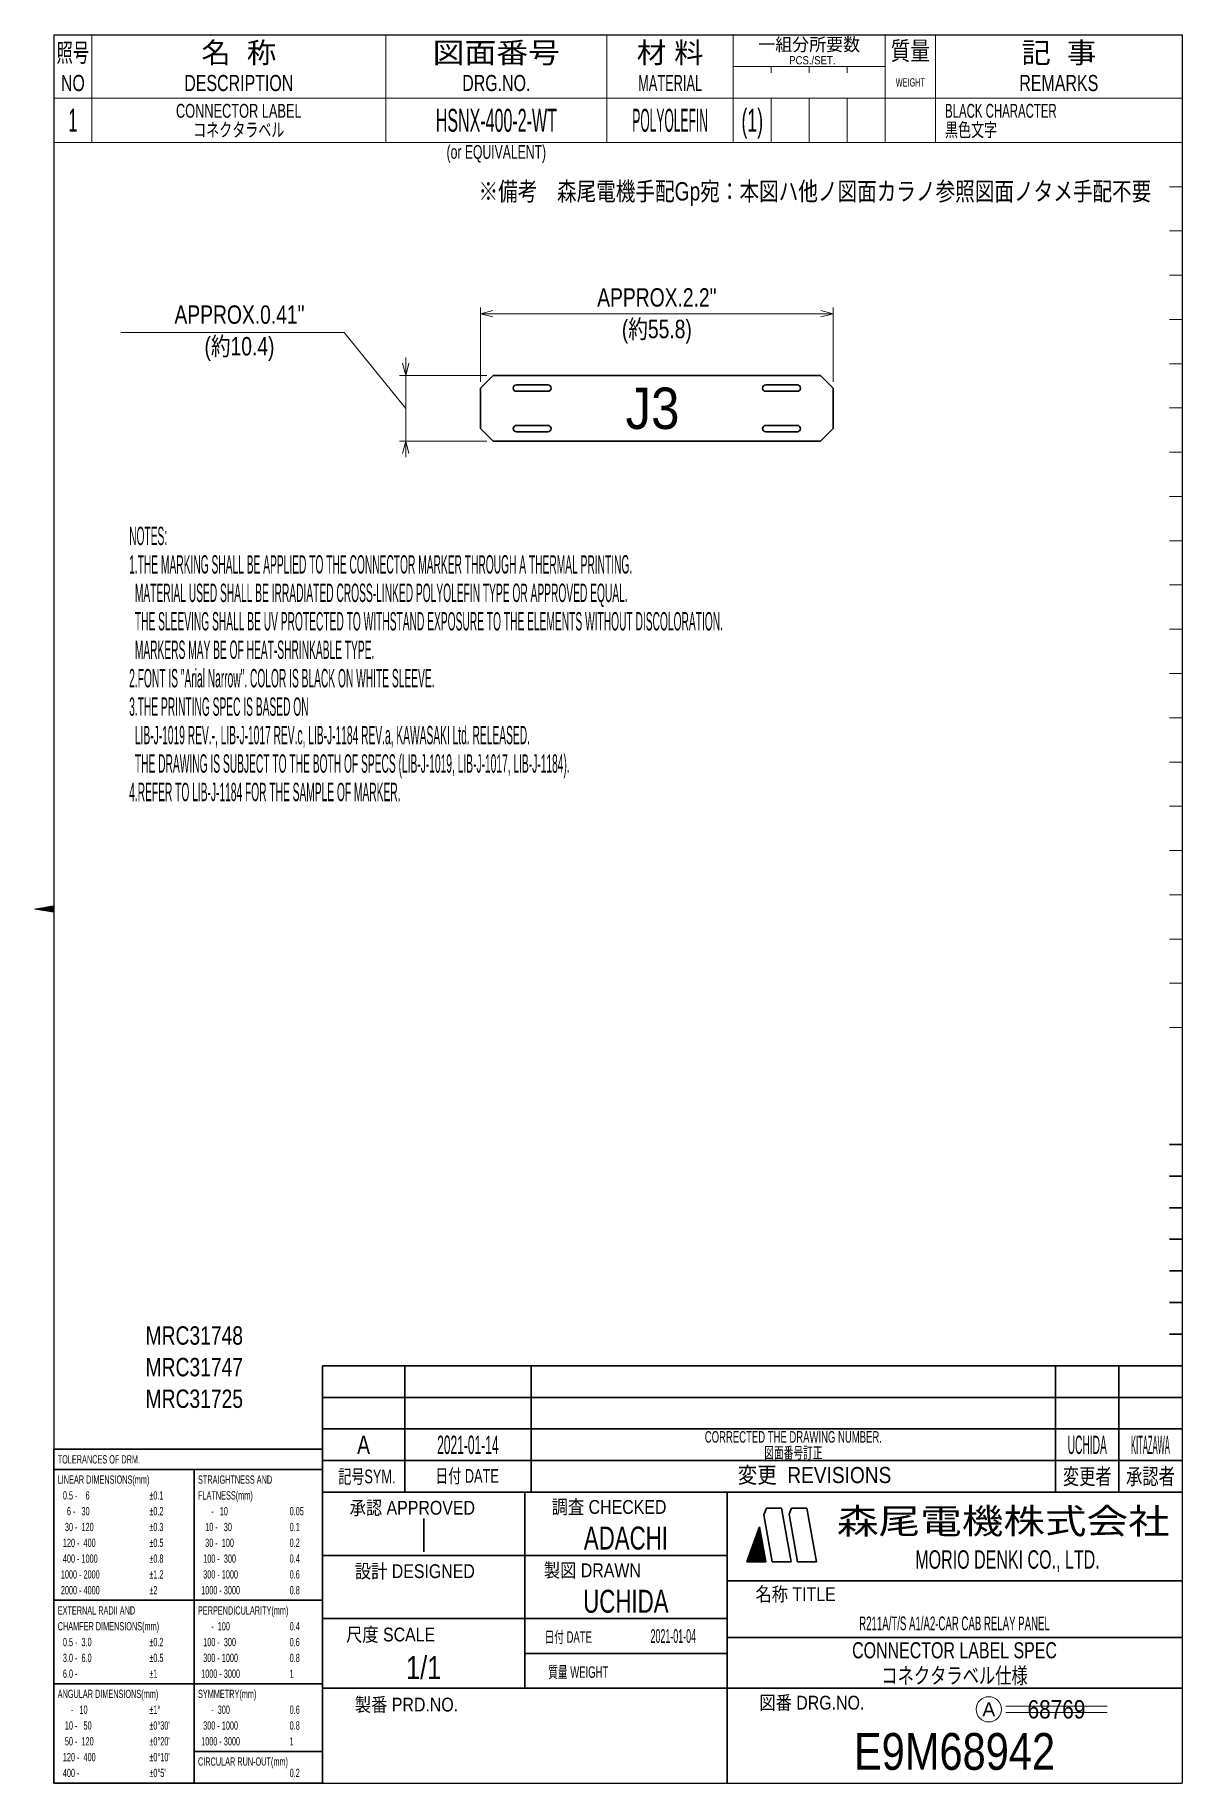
# Model space of a CAD drawing. Header units: millimetres. Extents: x 18 to 199, y 10 to 287.
import ezdxf
from ezdxf.enums import TextEntityAlignment as Align

# ---------------------------------------------------------------- set-up
doc = ezdxf.new("R2010")
doc.units = ezdxf.units.MM
for name, color, linetype in [('GR01_01', 7, 'Continuous'), ('GR1_01', 7, 'Continuous'), ('GR1_02', 7, 'Continuous'), ('図面枠B6M', 7, 'Continuous'), ('図面枠C7M', 7, 'Continuous'), ('図面枠E9M', 7, 'Continuous'), ('図面枠E9M_01', 7, 'Continuous'), ('表題、部品表_01', 7, 'Continuous'), ('表題、部品表_02', 7, 'Continuous'), ('表題、部品表_03', 7, 'Continuous'), ('訂正記号', 7, 'Continuous')]:
    doc.layers.add(name, color=color, linetype=linetype)
doc.styles.add('HG丸ｺﾞｼｯｸM-PRO', font='')
doc.styles.get('HG丸ｺﾞｼｯｸM-PRO').set_extended_font_data('HG丸ｺﾞｼｯｸM-PRO')

# ---------------------------------------------------------------- blocks, each defined once
blk = doc.blocks.new('BLKF024')
at = {"layer": '図面枠E9M', "color": 4, "linetype": 'Continuous', "lineweight": 13}
for p, q in [((17.775844, 148.495693), (17.786182, 148.50603)), ((17.897062, 148.47549), (17.955887, 148.534315)), ((18.018281, 148.455287), (18.125593, 148.562599)), ((18.139499, 148.435083), (18.295299, 148.590883)), ((18.260717, 148.41488), (18.465004, 148.619167)), ((18.381936, 148.394677), (18.63471, 148.647452)), ((18.503154, 148.374474), (18.804416, 148.675736)), ((18.624372, 148.354271), (18.974121, 148.70402)), ((18.745591, 148.334068), (19.143827, 148.732304)), ((18.866809, 148.313865), (19.313532, 148.760589)), ((18.988027, 148.293662), (19.483238, 148.788873)), ((19.109245, 148.273459), (19.652944, 148.817157)), ((19.230464, 148.253256), (19.822649, 148.845442)), ((19.351682, 148.233053), (19.992355, 148.873726)), ((19.4729, 148.21285), (20.162061, 148.90201)), ((19.594119, 148.192647), (20.331766, 148.930294)), ((19.715337, 148.172444), (20.501472, 148.958579)), ((19.836555, 148.152241), (20.671177, 148.986863)), ((19.957774, 148.132038), (20.75, 148.924264)), ((20.078992, 148.111835), (20.75, 148.782843)), ((20.20021, 148.091632), (20.75, 148.641421)), ((20.321429, 148.071429), (20.75, 148.5)), ((20.442647, 148.051226), (20.75, 148.358579)), ((20.563865, 148.031022), (20.75, 148.217157)), ((20.685083, 148.010819), (20.75, 148.075736))]:
    blk.add_line(p, q, dxfattribs=at)
blk = doc.blocks.new('BLKF025')
at = {"layer": '図面枠E9M', "color": 3, "linetype": 'Continuous', "lineweight": 35}
for p, q in [((131.756831, 48.999879), (132.5833, 49.826349)), ((131.83776, 49.22223), (132.562102, 49.946572)), ((131.918689, 49.44458), (132.540903, 50.066794)), ((131.999617, 49.66693), (132.519705, 50.187017)), ((132.080546, 49.88928), (132.498506, 50.30724)), ((132.161475, 50.111631), (132.477307, 50.427463)), ((132.242404, 50.333981), (132.456109, 50.547686)), ((132.323333, 50.556331), (132.43491, 50.667909)), ((132.404262, 50.778681), (132.413712, 50.788131)), ((130.407871, 45.246757), (132.943675, 47.782561)), ((130.461969, 45.442276), (132.922477, 47.902784)), ((130.542898, 45.664626), (132.901278, 48.023006)), ((130.549292, 45.246757), (132.964874, 47.662338)), ((130.623827, 45.886976), (132.88008, 48.143229)), ((130.690714, 45.246757), (132.986072, 47.542115)), ((130.704756, 46.109327), (132.858881, 48.263452)), ((130.785684, 46.331677), (132.837682, 48.383675)), ((130.832135, 45.246757), (133.007271, 47.421892)), ((130.866613, 46.554027), (132.816484, 48.503898)), ((130.947542, 46.776377), (132.795285, 48.624121)), ((130.973556, 45.246757), (133.028469, 47.301669)), ((131.028471, 46.998727), (132.774087, 48.744343)), ((131.1094, 47.221078), (132.752888, 48.864566)), ((131.114978, 45.246757), (133.049668, 47.181447)), ((131.190329, 47.443428), (132.73169, 48.984789)), ((131.256399, 45.246757), (133.070866, 47.061224)), ((131.271258, 47.665778), (132.710491, 49.105012)), ((131.352186, 47.888128), (132.689293, 49.225235)), ((131.433115, 48.110479), (132.668094, 49.345457)), ((131.514044, 48.332829), (132.646896, 49.46568)), ((131.594973, 48.555179), (132.625697, 49.585903)), ((131.675902, 48.777529), (132.604499, 49.706126)), ((131.397821, 45.246757), (133.092065, 46.941001)), ((131.539242, 45.246757), (133.113263, 46.820778)), ((131.680663, 45.246757), (133.134462, 46.700555)), ((131.822085, 45.246757), (133.15566, 46.580332)), ((131.963506, 45.246757), (133.176859, 46.46011)), ((132.104927, 45.246757), (133.198057, 46.339887)), ((132.246349, 45.246757), (133.219256, 46.219664)), ((132.38777, 45.246757), (133.240455, 46.099441)), ((132.529191, 45.246757), (133.261653, 45.979218)), ((132.670613, 45.246757), (133.282852, 45.858995)), ((132.812034, 45.246757), (133.30405, 45.738773)), ((132.953455, 45.246757), (133.325249, 45.61855)), ((133.094877, 45.246757), (133.346447, 45.498327)), ((133.236298, 45.246757), (133.367646, 45.378104)), ((133.37772, 45.246757), (133.388844, 45.257881))]:
    blk.add_line(p, q, dxfattribs=at)
blk = doc.blocks.new('BLKF023')
at = {"layer": '図面枠E9M', "color": 2, "linetype": 'Continuous', "lineweight": 25}
for p, q in [((20.75, 286.75), (20.75, 10.25)), ((20.75, 286.75), (199.25, 286.75)), ((199.25, 286.75), (199.25, 10.25)), ((20.75, 10.25), (199.25, 10.25))]:
    blk.add_line(p, q, dxfattribs=at)
at = {"layer": '図面枠E9M', "color": 4, "linetype": 'Continuous', "lineweight": 13}
for p, q in [((199.25, 269.75), (197.25, 269.75)), ((199.25, 262.75), (197.25, 262.75)), ((199.25, 255.75), (197.25, 255.75)), ((199.25, 248.75), (197.25, 248.75)), ((199.25, 241.75), (197.25, 241.75)), ((199.25, 234.75), (197.25, 234.75)), ((199.25, 227.75), (197.25, 227.75)), ((199.25, 220.75), (197.25, 220.75)), ((199.25, 213.75), (197.25, 213.75)), ((199.25, 206.75), (197.25, 206.75)), ((199.25, 199.75), (197.25, 199.75)), ((199.25, 192.75), (197.25, 192.75)), ((199.25, 185.75), (197.25, 185.75)), ((199.25, 178.75), (197.25, 178.75)), ((199.25, 171.75), (197.25, 171.75)), ((199.25, 164.75), (197.25, 164.75)), ((199.25, 157.75), (197.25, 157.75)), ((199.25, 150.75), (197.25, 150.75)), ((20.75, 149), (17.75, 148.5)), ((17.75, 148.5), (20.75, 148)), ((199.25, 143.75), (197.25, 143.75)), ((199.25, 136.75), (197.25, 136.75)), ((197.25, 129.75), (199.25, 129.75))]:
    blk.add_line(p, q, dxfattribs=at)
at = {"layer": '図面枠E9M', "color": 3, "linetype": 'Continuous', "lineweight": 35}
for p, q in [((199.25, 111.25), (197.25, 111.25)), ((199.25, 106.25), (197.25, 106.25)), ((199.25, 101.25), (197.25, 101.25)), ((199.25, 96.25), (197.25, 96.25)), ((199.25, 91.25), (197.25, 91.25)), ((199.25, 86.25), (197.25, 86.25)), ((199.25, 81.25), (197.25, 81.25)), ((63.25, 76.25), (199.25, 76.25)), ((63.25, 76.25), (63.25, 10.25)), ((76.25, 76.25), (76.25, 56.25)), ((96.25, 56.25), (96.25, 76.25)), ((179.25, 56.25), (179.25, 76.25)), ((189.25, 56.25), (189.25, 76.25)), ((63.25, 71.25), (199.25, 71.25)), ((63.25, 66.25), (199.25, 66.25)), ((63.25, 61.25), (199.25, 61.25)), ((63.25, 56.25), (199.25, 56.25)), ((95.25, 56.25), (95.25, 25.25)), ((127.25, 56.25), (127.25, 10.25)), ((133.09, 52.65), (133.48, 53.75)), ((134.39, 45.25), (133.09, 52.65)), ((133.48, 53.75), (135.89, 53.75)), ((137.39, 45.25), (135.89, 53.75)), ((137.43, 53.75), (137.07, 52.76)), ((138.39, 45.25), (137.07, 52.76)), ((137.43, 53.75), (139.89, 53.75)), ((141.39, 45.25), (139.89, 53.75)), ((79.27, 52.11), (79.27, 46.8)), ((130.39, 45.25), (132.41, 50.8)), ((133.39, 45.25), (132.41, 50.8)), ((63.25, 46.25), (127.25, 46.25)), ((130.39, 45.25), (133.39, 45.25)), ((134.39, 45.25), (137.39, 45.25)), ((138.39, 45.25), (141.39, 45.25)), ((127.25, 42.25), (199.25, 42.25)), ((63.25, 36.25), (127.25, 36.25)), ((127.25, 33.25), (199.25, 33.25)), ((95.25, 30.75), (127.25, 30.75)), ((63.25, 25.25), (199.25, 25.25))]:
    blk.add_line(p, q, dxfattribs=at)
at = {"layer": '図面枠E9M', "color": 4, "linetype": 'Continuous', "lineweight": 13}
blk.add_blockref('BLKF024', (0, 0), dxfattribs=at)
at = {"layer": '図面枠E9M', "color": 3, "linetype": 'Continuous', "lineweight": 35}
blk.add_blockref('BLKF025', (0, 0), dxfattribs=at)
at = {"layer": '図面枠E9M', "color": 4, "linetype": 'Continuous', "lineweight": 13, "style": 'HG丸ｺﾞｼｯｸM-PRO'}
for s, height, width, p in [('記号SYM.', 2.182, 0.69227, (70.28, 58.74)), ('日付 DATE', 2.182, 0.692507, (86.12, 58.83)), ('変更  REVISIONS', 2.5455, 0.887352, (141.1, 58.97)), ('変更者', 2.545, 0.741121, (184.25, 58.75)), ('承認者', 2.545, 0.741121, (194.25, 58.75)), ('調査 CHECKED', 2.182, 0.863174, (108.59, 53.92)), ('承認 APPROVED', 2.1818, 0.863151, (77.46, 53.79)), ('設計 DESIGNED', 2.1818, 0.862613, (77.86, 43.76)), ('製図 DRAWN', 2.182, 0.863099, (105.95, 43.9)), ('名称 TITLE', 2.182, 0.862489, (138.11, 40.12)), ('尺度 SCALE', 2.182, 0.862581, (74.03, 33.74)), ('日付 DATE', 1.818, 0.618255, (102.13, 33.34)), ('質量 WEIGHT', 1.818, 0.618812, (103.71, 27.8)), ('製番 PRD.NO.', 2.182, 0.863299, (76.54, 22.66)), ('図番 DRG.NO.', 2.182, 0.863083, (140.68, 22.96))]:
    blk.add_text(s, height=height, dxfattribs=dict(at, width=width)).set_placement(p, align=Align.MIDDLE_CENTER)
at = {"layer": '図面枠E9M', "color": 2, "linetype": 'Continuous', "lineweight": 25, "style": 'HG丸ｺﾞｼｯｸM-PRO', "width": 1.206081}
blk.add_text('森尾電機株式会社', height=4, dxfattribs=at).set_placement((170.97, 51.68), align=Align.MIDDLE_CENTER)
at = {"layer": '図面枠E9M', "color": 3, "linetype": 'Continuous', "lineweight": 35, "style": 'HG丸ｺﾞｼｯｸM-PRO', "width": 0.652197}
blk.add_text('MORIO DENKI CO., LTD.', height=2.9091, dxfattribs=at).set_placement((171.63, 45.61), align=Align.MIDDLE_CENTER)
blk = doc.blocks.new('BLKF026')
at = {"layer": '図面枠E9M', "color": 3, "linetype": 'Continuous', "lineweight": 35, "style": 'HG丸ｺﾞｼｯｸM-PRO'}
for s, height, width, p in [('A', 2.91, 0.782973, (69.75, 63.75)), ('2021-01-14', 2.909, 0.488281, (86.25, 63.75)), ('CORRECTED THE DRAWING NUMBER.', 1.8182, 0.619244, (137.75, 65)), ('UCHIDA', 2.909, 0.415827, (184.25, 63.75)), ('KITAZAWA', 2.909, 0.308644, (194.25, 63.75)), ('ADACHI', 3.636, 0.72416, (111.25, 49)), ('UCHIDA', 3.636, 0.724809, (111.25, 39)), ('R211A/T/S A1/A2-CAR CAB RELAY PANEL', 2.1818, 0.522381, (163.25, 35.5)), ('2021-01-04', 2.182, 0.482412, (118.75, 33.5)), ('1/1', 3.636, 0.828847, (79.25, 28.5)), ('CONNECTOR LABEL SPEC', 2.5455, 0.741724, (163.25, 31.25)), ('E9M68942', 5.818, 0.845879, (163.25, 15.25))]:
    blk.add_text(s, height=height, dxfattribs=dict(at, width=width)).set_placement(p, align=Align.MIDDLE_CENTER)
blk = doc.blocks.new('BLKF028')
at = {"layer": '表題、部品表_01', "color": 4, "linetype": 'Continuous', "lineweight": 13}
for p, q in [((20.75, 286.75), (20.75, 276.75)), ((20.75, 286.75), (199.25, 286.75)), ((26.75, 286.75), (26.75, 276.75)), ((73.25, 286.75), (73.25, 276.75)), ((108.25, 286.75), (108.25, 276.75)), ((128.25, 286.75), (128.25, 276.75)), ((152.25, 286.75), (152.25, 276.75)), ((160.25, 286.75), (160.25, 276.75)), ((199.25, 286.75), (199.25, 276.75)), ((128.25, 281.75), (152.25, 281.75)), ((134.25, 280.75), (134.25, 281.75)), ((140.25, 281.75), (140.25, 280.75)), ((146.25, 281.75), (146.25, 280.75)), ((20.75, 276.75), (199.25, 276.75))]:
    blk.add_line(p, q, dxfattribs=at)
at = {"layer": '表題、部品表_01', "color": 3, "linetype": 'Continuous', "lineweight": 35, "style": 'HG丸ｺﾞｼｯｸM-PRO'}
for s, height, width, p in [('照号', 2.909, 0.651535, (23.75, 283.95)), ('名  称', 3.273, 1.042426, (50, 283.95)), ('図面番号', 3.273, 1.127518, (90.75, 283.95)), ('材 料', 3.273, 1.042439, (118.25, 283.95)), ('一組分所要数', 2.036, 0.966638, (140.25, 285.25)), ('質量', 2.909, 0.781842, (156.25, 284.25)), ('記  事', 3.273, 1.042426, (179.75, 283.95)), ('PCS./SET.', 1.309, 0.862935, (140.75, 282.75)), ('NO', 2.545, 0.740841, (23.75, 279.15)), ('DESCRIPTION', 2.5455, 0.741365, (50, 279.15)), ('DRG.NO.', 2.545, 0.741189, (90.75, 279.15)), ('MATERIAL', 2.545, 0.594756, (118.25, 279.15)), ('WEIGHT', 1.309, 0.635507, (156.25, 279.25)), ('REMARKS', 2.545, 0.742803, (179.75, 279.15))]:
    blk.add_text(s, height=height, dxfattribs=dict(at, width=width)).set_placement(p, align=Align.MIDDLE_CENTER)
blk = doc.blocks.new('BLKF027')
at = {"layer": '表題、部品表_01', "color": 3, "linetype": 'Continuous', "lineweight": 13}
blk.add_blockref('BLKF028', (0, 0), dxfattribs=at)
blk = doc.blocks.new('BLKF029')
at = {"layer": '図面枠E9M', "color": 3, "linetype": 'Continuous', "lineweight": 35}
for p, q in [((20.75, 63.05), (63.25, 63.05)), ((20.75, 63.05), (20.75, 10.25)), ((63.25, 10.25), (63.25, 63.05)), ((20.75, 59.85), (63.25, 59.85)), ((42.95, 10.25), (42.95, 59.85)), ((20.75, 39.15), (42.95, 39.15)), ((42.95, 39.15), (63.25, 39.15)), ((20.75, 25.95), (42.95, 25.95)), ((42.95, 25.95), (63.25, 25.95)), ((42.95, 15.25), (63.25, 15.25)), ((20.75, 10.25), (63.25, 10.25))]:
    blk.add_line(p, q, dxfattribs=at)
at = {"layer": '図面枠E9M', "color": 4, "linetype": 'Continuous', "lineweight": 13, "style": 'HG丸ｺﾞｼｯｸM-PRO'}
for s, height, width, p in [('TOLERANCES OF DRM.', 1.3091, 0.578171, (21.35, 61.45)), ('LINEAR DIMENSIONS(mm)', 1.3091, 0.578157, (21.35, 58.25)), ('STRAIGHTNESS AND', 1.3091, 0.577537, (43.55, 58.25)), (' 0.5 -    6', 1.3091, 0.576124, (21.85, 55.75)), ('±0.1', 1.309, 0.576447, (35.85, 55.75)), ('FLATNESS(mm)', 1.3091, 0.578373, (43.55, 55.75)), ('   6 -   30', 1.3091, 0.576367, (21.85, 53.25)), ('±0.2', 1.309, 0.576447, (35.85, 53.25)), ('     -   10', 1.3091, 0.576414, (44.05, 53.25)), ('0.05', 1.309, 0.575594, (58.05, 53.25)), ('  30 -  120', 1.3091, 0.576292, (21.85, 50.75)), ('±0.3', 1.309, 0.576447, (35.85, 50.75)), ('  10 -   30', 1.3091, 0.576326, (44.05, 50.75)), ('0.1', 1.309, 0.575388, (58.05, 50.75)), (' 120 -  400', 1.3091, 0.576261, (21.85, 48.25)), ('±0.5', 1.309, 0.576447, (35.85, 48.25)), ('  30 -  100', 1.3091, 0.576292, (44.05, 48.25)), ('0.2', 1.309, 0.575388, (58.05, 48.25)), (' 400 - 1000', 1.3091, 0.576235, (21.85, 45.75)), ('±0.8', 1.309, 0.576447, (35.85, 45.75)), (' 100 -  300', 1.3091, 0.576261, (44.05, 45.75)), ('0.4', 1.309, 0.575388, (58.05, 45.75)), ('1000 - 2000', 1.3091, 0.576211, (21.85, 43.25)), ('±1.2', 1.309, 0.576447, (35.85, 43.25)), (' 300 - 1000', 1.3091, 0.576235, (44.05, 43.25)), ('0.6', 1.309, 0.575388, (58.05, 43.25)), ('2000 - 4000', 1.3091, 0.576211, (21.85, 40.75)), ('±2', 1.309, 0.577311, (35.85, 40.75)), ('1000 - 3000', 1.3091, 0.576211, (44.05, 40.75)), ('0.8', 1.309, 0.575388, (58.05, 40.75)), ('EXTERNAL RADII AND', 1.3091, 0.577966, (21.35, 37.55)), ('PERPENDICULARITY(mm)', 1.3091, 0.577743, (43.55, 37.55)), ('CHAMFER DIMENSIONS(mm)', 1.3091, 0.57813, (21.35, 35.05)), (' 0.5 -  3.0', 1.3091, 0.575865, (21.85, 32.55)), ('±0.2', 1.309, 0.576447, (35.85, 32.55)), (' 100 -  300', 1.3091, 0.576261, (44.05, 32.55)), ('     -  100', 1.3091, 0.576367, (44.05, 35.05)), ('0.4', 1.309, 0.575388, (58.05, 35.05)), ('0.6', 1.309, 0.575388, (58.05, 32.55)), (' 3.0 -  6.0', 1.3091, 0.575865, (21.85, 30.05)), ('±0.5', 1.309, 0.576447, (35.85, 30.05)), (' 300 - 1000', 1.3091, 0.576235, (44.05, 30.05)), ('0.8', 1.309, 0.575388, (58.05, 30.05)), (' 6.0 -', 1.309, 0.576034, (21.85, 27.55)), ('±1', 1.309, 0.577311, (35.85, 27.55)), ('1000 - 3000', 1.3091, 0.576211, (44.05, 27.55)), ('1', 1.31, 0.576062, (58.05, 27.55)), ('ANGULAR DIMENSIONS(mm)', 1.3091, 0.577928, (21.35, 24.35)), ('SYMMETRY(mm)', 1.3091, 0.577897, (43.55, 24.35)), ('     -   10', 1.3091, 0.576414, (21.85, 21.85)), ('±1°', 1.309, 0.577649, (35.85, 21.85)), ('     -  300', 1.3091, 0.576367, (44.05, 21.85)), ('0.6', 1.309, 0.575388, (58.05, 21.85)), ('  10 -   50', 1.3091, 0.576326, (21.85, 19.35)), ("±0°30'", 1.309, 0.576786, (35.85, 19.35)), (' 300 - 1000', 1.3091, 0.576235, (44.05, 19.35)), ('0.8', 1.309, 0.575388, (58.05, 19.35)), ('  50 -  120', 1.3091, 0.576292, (21.85, 16.85)), ("±0°20'", 1.309, 0.576786, (35.85, 16.85)), ('1000 - 3000', 1.3091, 0.576211, (44.05, 16.85)), ('1', 1.31, 0.576062, (58.05, 16.85)), (' 120 -  400', 1.3091, 0.576261, (21.85, 14.35)), ("±0°10'", 1.309, 0.576786, (35.85, 14.35)), ('CIRCULAR RUN-OUT(mm)', 1.3091, 0.577678, (43.55, 13.65)), (' 400 -', 1.309, 0.576375, (21.85, 11.85)), ("±0°5'", 1.309, 0.576932, (35.85, 11.85)), ('0.2', 1.309, 0.575388, (58.05, 11.85))]:
    blk.add_text(s, height=height, dxfattribs=dict(at, width=width)).set_placement(p, align=Align.MIDDLE_LEFT)
blk = doc.blocks.new('BLKF030')
at = {"layer": '表題、部品表_02', "color": 4, "linetype": 'Continuous', "lineweight": 13}
for p, q in [((20.75, 276.75), (20.75, 269.75)), ((20.75, 276.75), (199.25, 276.75)), ((26.75, 276.75), (26.75, 269.75)), ((73.25, 276.75), (73.25, 269.75)), ((108.25, 276.75), (108.25, 269.75)), ((128.25, 276.75), (128.25, 269.75)), ((134.25, 276.75), (134.25, 269.75)), ((140.25, 276.75), (140.25, 269.75)), ((146.25, 269.75), (146.25, 276.75)), ((152.25, 276.75), (152.25, 269.75)), ((160.25, 276.75), (160.25, 269.75)), ((199.25, 276.75), (199.25, 269.75)), ((20.75, 269.75), (199.25, 269.75))]:
    blk.add_line(p, q, dxfattribs=at)
blk = doc.blocks.new('BLKF032')
at = {"layer": 'GR1_01', "color": 3, "linetype": 'Continuous', "lineweight": 35}
for p, q in [((90.25, 232.89), (88.25, 230.89)), ((142.05, 232.89), (90.25, 232.89)), ((142.05, 232.89), (144.05, 230.89)), ((88.25, 230.89), (88.25, 224.49)), ((144.05, 224.49), (144.05, 230.89)), ((88.25, 224.49), (90.25, 222.49)), ((144.05, 224.49), (142.05, 222.49)), ((90.25, 222.49), (142.05, 222.49))]:
    blk.add_line(p, q, dxfattribs=at)
blk = doc.blocks.new('FXTIP_ARROW_S')
at = {"color": 0, "linetype": 'Continuous', "lineweight": -2}
for q in [(-1, 0), (-0.97, 0.26), (-0.97, -0.26)]:
    blk.add_line((0, 0), q, dxfattribs=at)
blk = doc.blocks.new('FXTIP_ARROW_E')
at = {"color": 0, "linetype": 'Continuous', "lineweight": -2}
for q in [(-1, 0), (-0.97, 0.26), (-0.97, -0.26)]:
    blk.add_line((0, 0), q, dxfattribs=at)
blk = doc.blocks.new('BLKF033')
at = {"layer": '訂正記号', "color": 4, "linetype": 'Continuous', "lineweight": 13}
blk.add_circle((168.67, 21.91), 2, dxfattribs=at)
at = {"layer": '訂正記号', "color": 4, "linetype": 'Continuous', "lineweight": 13, "style": 'HG丸ｺﾞｼｯｸM-PRO', "width": 1.042301}
blk.add_text('A', height=2.18, dxfattribs=at).set_placement((168.67, 21.91), align=Align.MIDDLE_CENTER)

msp = doc.modelspace()

# ---------------------------------------------------------------- linework, layer by layer
at = {"layer": 'GR1_01', "color": 3, "linetype": 'Continuous', "lineweight": 35}
for p, q in [((93.92, 231.39), (98.92, 231.39)), ((98.92, 230.39), (93.92, 230.39)), ((138.38, 231.39), (133.38, 231.39)), ((133.38, 230.39), (138.38, 230.39)), ((98.92, 224.99), (93.92, 224.99)), ((93.92, 223.99), (98.92, 223.99)), ((133.38, 224.99), (138.38, 224.99)), ((138.38, 223.99), (133.38, 223.99))]:
    msp.add_line(p, q, dxfattribs=at)
for centre, start, end in [((93.92, 230.89), 90, 270), ((98.92, 230.89), 270, 90), ((133.38, 230.89), 90, 270), ((138.38, 230.89), 270, 90), ((93.92, 224.49), 90, 270), ((98.92, 224.49), 270, 90), ((133.38, 224.49), 90, 270), ((138.38, 224.49), 270, 90)]:
    msp.add_arc(centre, 0.5, start, end, dxfattribs=at)
at = {"layer": 'GR1_02', "color": 4, "linetype": 'Continuous', "lineweight": 13}
for p, q in [((88.25, 231.89), (88.25, 243.66)), ((144.05, 231.89), (144.05, 243.66)), ((88.25, 242.66), (144.05, 242.66)), ((66.67, 239.69), (31.35, 239.69)), ((76.41, 227.69), (66.67, 239.69)), ((76.41, 232.89), (76.41, 235.72)), ((89.25, 232.89), (75.41, 232.89)), ((76.41, 222.49), (76.41, 232.89)), ((89.25, 222.49), (75.41, 222.49)), ((76.41, 219.99), (76.41, 222.49))]:
    msp.add_line(p, q, dxfattribs=at)
at = {"layer": '訂正記号', "color": 4, "linetype": 'Continuous', "lineweight": 13}
for p, q in [((171.38, 22.41), (187.38, 22.41)), ((171.38, 21.41), (187.38, 21.41))]:
    msp.add_line(p, q, dxfattribs=at)

# ---------------------------------------------------------------- block references
at = {"layer": 'GR1_01', "color": 3, "linetype": 'Continuous', "lineweight": 35}
msp.add_blockref('BLKF032', (0, 0), dxfattribs=at)
at = {"layer": 'GR1_02', "color": 4, "linetype": 'Continuous', "lineweight": 13, "xscale": 2, "yscale": 2}
for name, p, rotation in [('FXTIP_ARROW_S', (88.25, 242.66), 180), ('FXTIP_ARROW_E', (144.05, 242.66), 360), ('FXTIP_ARROW_S', (76.41, 232.89), 270), ('FXTIP_ARROW_E', (76.41, 222.49), 90)]:
    msp.add_blockref(name, p, dxfattribs=dict(at, rotation=rotation))
at = {"layer": '図面枠E9M', "color": 4, "linetype": 'Continuous', "lineweight": 35}
msp.add_blockref('BLKF023', (0, 0), dxfattribs=at)
at = {"layer": '図面枠E9M', "color": 3, "linetype": 'Continuous', "lineweight": 35}
msp.add_blockref('BLKF026', (0, 0), dxfattribs=at)
at = {"layer": '図面枠E9M', "color": 4, "linetype": 'Continuous', "lineweight": 13}
msp.add_blockref('BLKF029', (0, 0), dxfattribs=at)
at = {"layer": '表題、部品表_01', "color": 3, "linetype": 'Continuous', "lineweight": 13}
msp.add_blockref('BLKF027', (0, 0), dxfattribs=at)
at = {"layer": '表題、部品表_02', "color": 4, "linetype": 'Continuous', "lineweight": 13}
msp.add_blockref('BLKF030', (0, 0), dxfattribs=at)
at = {"layer": '訂正記号', "color": 4, "linetype": 'Continuous', "lineweight": 13}
msp.add_blockref('BLKF033', (0, 0), dxfattribs=at)

# ---------------------------------------------------------------- texts
at = {"layer": 'GR01_01', "color": 3, "linetype": 'Continuous', "lineweight": 35, "style": 'HG丸ｺﾞｼｯｸM-PRO'}
for s, height, width, p in [('NOTES:', 2.909, 0.414729, (32.66, 207.51)), ('1.THE MARKING SHALL BE APPLIED TO THE CONNECTOR MARKER THROUGH A THERMAL PRINTING.', 2.9091, 0.415632, (32.66, 203.01)), ('  MATERIAL USED SHALL BE IRRADIATED CROSS-LINKED POLYOLEFIN TYPE OR APPROVED EQUAL. ', 2.9091, 0.415553, (32.66, 198.51)), ('  THE SLEEVING SHALL BE UV PROTECTED TO WITHSTAND EXPOSURE TO THE ELEMENTS WITHOUT DISCOLORATION.', 2.9091, 0.415534, (32.66, 194.01)), ('  MARKERS MAY BE OF HEAT-SHRINKABLE TYPE.', 2.9091, 0.415393, (32.66, 189.51)), ('2.FONT IS "Arial Narrow". COLOR IS BLACK ON WHITE SLEEVE.', 2.9091, 0.415581, (32.66, 185.01)), ('3.THE PRINTING SPEC IS BASED ON', 2.9091, 0.415649, (32.66, 180.51)), ('  LIB-J-1019 REV.-, LIB-J-1017 REV.c, LIB-J-1184 REV.a, KAWASAKI Ltd. RELEASED.', 2.9091, 0.416018, (32.66, 176.01)), ('  THE DRAWING IS SUBJECT TO THE BOTH OF SPECS (LIB-J-1019, LIB-J-1017, LIB-J-1184).', 2.9091, 0.416046, (32.66, 171.51))]:
    msp.add_text(s, height=height, dxfattribs=dict(at, width=width)).set_placement(p, align=Align.MIDDLE_LEFT)
at = {"layer": 'GR01_01', "color": 4, "linetype": 'Continuous', "lineweight": 13, "style": 'HG丸ｺﾞｼｯｸM-PRO', "width": 0.415501}
msp.add_text('4.REFER TO LIB-J-1184 FOR THE SAMPLE OF MARKER.', height=2.9091, dxfattribs=at).set_placement((32.66, 167.01), align=Align.MIDDLE_LEFT)
at = {"layer": 'GR1_01', "color": 3, "linetype": 'Continuous', "lineweight": 35, "style": 'HG丸ｺﾞｼｯｸM-PRO', "width": 0.922516}
msp.add_text('J3', height=6.545, dxfattribs=at).set_placement((115.47, 227.7), align=Align.MIDDLE_CENTER)
at = {"layer": 'GR1_02', "color": 4, "linetype": 'Continuous', "lineweight": 35, "style": 'HG丸ｺﾞｼｯｸM-PRO'}
for s, height, width, p in [('APPROX.2.2"', 2.9091, 0.783607, (116.15, 242.91)), ('(約55.8)', 2.909, 0.78355, (116.15, 237.91))]:
    msp.add_text(s, height=height, rotation=0, dxfattribs=dict(at, width=width)).set_placement(p, align=Align.BOTTOM_CENTER)
for s, height, width, p in [('APPROX.0.41"', 2.9091, 0.783698, (50.11, 240.19)), ('(約10.4)', 2.909, 0.78355, (50.11, 235.19))]:
    msp.add_text(s, height=height, dxfattribs=dict(at, width=width)).set_placement(p, align=Align.BOTTOM_CENTER)
at = {"layer": '図面枠B6M', "color": 3, "linetype": 'Continuous', "lineweight": 35, "style": 'HG丸ｺﾞｼｯｸM-PRO', "width": 0.618958}
msp.add_text('図面番号訂正', height=1.818, dxfattribs=at).set_placement((137.75, 62.5), align=Align.MIDDLE_CENTER)
at = {"layer": '図面枠C7M', "color": 3, "linetype": 'Continuous', "lineweight": 35, "style": 'HG丸ｺﾞｼｯｸM-PRO', "width": 0.781937}
msp.add_text('※備考\u3000森尾電機手配Gp宛：本図ハ他ノ図面カラノ参照図面ノタメ手配不要', height=2.9091, dxfattribs=at).set_placement((141.16, 262.02), align=Align.MIDDLE_CENTER)
at = {"layer": '図面枠E9M', "color": 3, "linetype": 'Continuous', "lineweight": 35, "style": 'HG丸ｺﾞｼｯｸM-PRO', "width": 0.741121}
msp.add_text('コネクタラベル仕様', height=2.545, dxfattribs=at).set_placement((163.25, 27.25), align=Align.MIDDLE_CENTER)
at = {"layer": '図面枠E9M_01', "color": 3, "linetype": 'Continuous', "lineweight": 35, "style": 'HG丸ｺﾞｼｯｸM-PRO', "width": 0.783478}
for s, p in [('MRC31748', (42.96, 81.04)), ('MRC31747', (42.96, 76.04)), ('MRC31725', (42.96, 71.04))]:
    msp.add_text(s, height=2.909, dxfattribs=at).set_placement(p, align=Align.MIDDLE_CENTER)
at = {"layer": '表題、部品表_01', "color": 3, "linetype": 'Continuous', "lineweight": 35, "style": 'HG丸ｺﾞｼｯｸM-PRO'}
for s, height, width, p in [('CONNECTOR LABEL', 2.1818, 0.692515, (50, 274.75)), ('HSNX-400-2-WT', 3.6364, 0.521572, (90.75, 273.25)), ('コネクタラベル', 2.182, 0.692256, (50, 271.75)), ('(or EQUIVALENT)', 2.1818, 0.660587, (90.75, 268.25))]:
    msp.add_text(s, height=height, dxfattribs=dict(at, width=width)).set_placement(p, align=Align.MIDDLE_CENTER)
at = {"layer": '表題、部品表_03', "color": 3, "linetype": 'Continuous', "lineweight": 35, "style": 'HG丸ｺﾞｼｯｸM-PRO'}
for s, height, width, p in [('1', 3.64, 0.521199, (23.75, 273.25)), ('(1)', 3.636, 0.576968, (131.25, 273.25))]:
    msp.add_text(s, height=height, dxfattribs=dict(at, width=width)).set_placement(p, align=Align.MIDDLE_CENTER)
at = {"layer": '表題、部品表_03', "color": 2, "linetype": 'Continuous', "lineweight": 25, "style": 'HG丸ｺﾞｼｯｸM-PRO', "width": 0.391617}
msp.add_text('POLYOLEFIN', height=3.636, dxfattribs=at).set_placement((118.25, 273.25), align=Align.MIDDLE_CENTER)
at = {"layer": '表題、部品表_03', "color": 3, "linetype": 'Continuous', "lineweight": 35, "style": 'HG丸ｺﾞｼｯｸM-PRO'}
for s, height, width, p in [('BLACK CHARACTER', 2.1818, 0.619316, (161.75, 274.75)), ('黒色文字', 2.182, 0.692256, (161.75, 271.75))]:
    msp.add_text(s, height=height, dxfattribs=dict(at, width=width)).set_placement(p, align=Align.MIDDLE_LEFT)
at = {"layer": '訂正記号', "color": 3, "linetype": 'Continuous', "lineweight": 35, "style": 'HG丸ｺﾞｼｯｸM-PRO', "width": 0.844891}
msp.add_text('68769', height=2.909, dxfattribs=at).set_placement((179.38, 21.91), align=Align.MIDDLE_CENTER)

doc.saveas('drawing.dxf')
